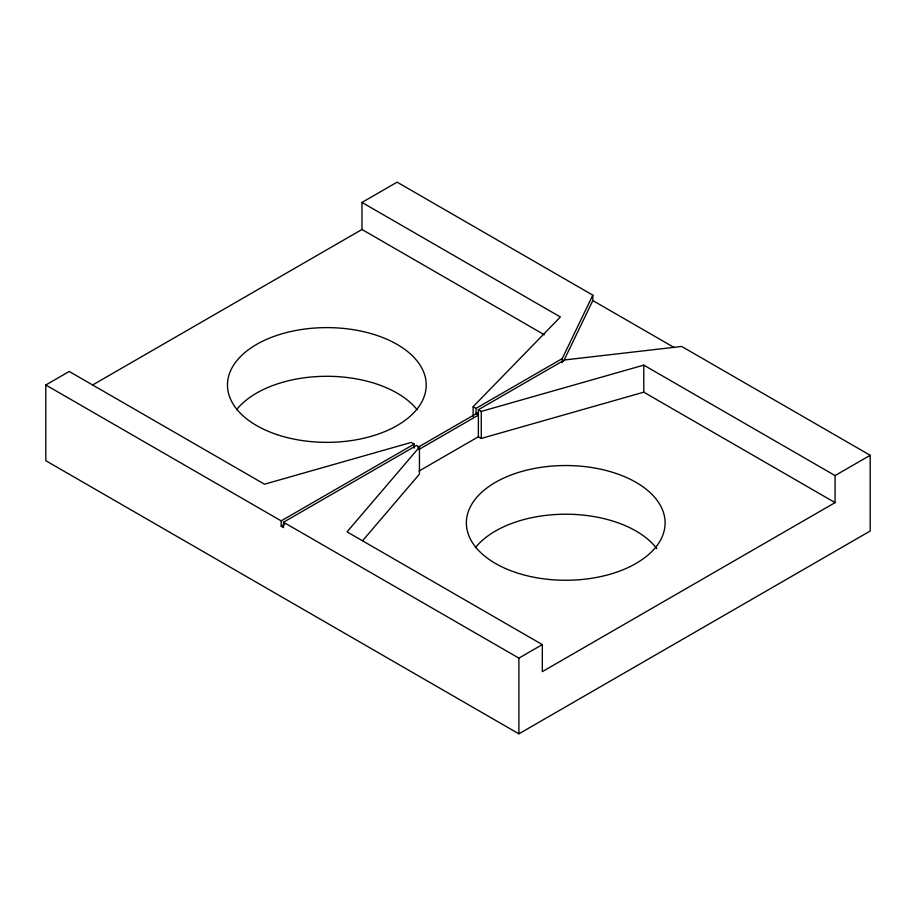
<?xml version="1.0" encoding="UTF-8"?>
<svg xmlns="http://www.w3.org/2000/svg" width="916" height="916" viewBox="0 0 916 916"><rect width="100%" height="100%" fill="white"/><g stroke="black" fill="none" stroke-linecap="round" stroke-linejoin="round"><path stroke-width="1.37" d="M562.218 362.667L562.218 358.614L592.824 295.158L397.109 182.158L361.98 202.436L361.98 229.481L92.688 384.949M563.443 361.488L592.824 300.562L592.824 295.158M478.37 409.727L564.565 359.965L681.664 346.443L870.2 455.298L870.2 531.017L518.891 733.842L45.8 460.702L45.8 384.983L281.178 520.872L281.178 526.288L283.513 527.639L283.513 522.223L416.551 445.428L419.448 447.1L347.05 531.864L542.318 644.601L542.318 671.646L835.071 502.621L835.071 475.576L643.776 365.129L481.278 411.399L478.37 409.727L478.37 436.772L419.024 471.042M362.702 540.577L419.448 474.145L419.448 447.1M473.137 416.666L473.137 406.704L560.374 316.982L361.98 202.436M45.8 384.983L69.215 371.461L264.495 484.198L411.307 442.394L414.204 444.077L414.204 448.13M281.178 520.872L414.204 444.077M473.137 406.704L476.034 408.376L562.218 358.614M281.178 526.288L284.876 524.147M417.914 447.34L478.495 412.36M419.024 449.401L478.37 415.131L476.034 413.78L476.034 408.376M283.513 522.223L518.891 658.123L542.318 644.601M835.071 475.576L870.2 455.298M478.37 436.772L481.278 438.443L643.776 392.174L835.071 502.621M592.824 300.562L674.268 347.576M361.98 229.481L544.356 334.775M643.776 365.129L643.776 392.174M518.891 658.123L518.891 733.842M481.278 411.399L481.278 438.443M475.415 547.665A99.363 57.364 0 0 1 566.66 514.22A99.363 57.364 0 0 1 656.806 548.638M236.534 409.738A99.363 57.364 0 0 1 326.84 376.293A99.363 57.364 0 0 1 417.158 409.738M516.052 572.58A99.363 57.364 0 0 0 665.096 522.899A99.363 57.364 0 0 0 516.052 473.217A99.363 57.364 0 0 0 516.052 572.58M277.159 434.665A99.363 57.364 0 0 0 426.215 384.983A99.363 57.364 0 0 0 277.159 335.302A99.363 57.364 0 0 0 277.159 434.665"/></g></svg>
